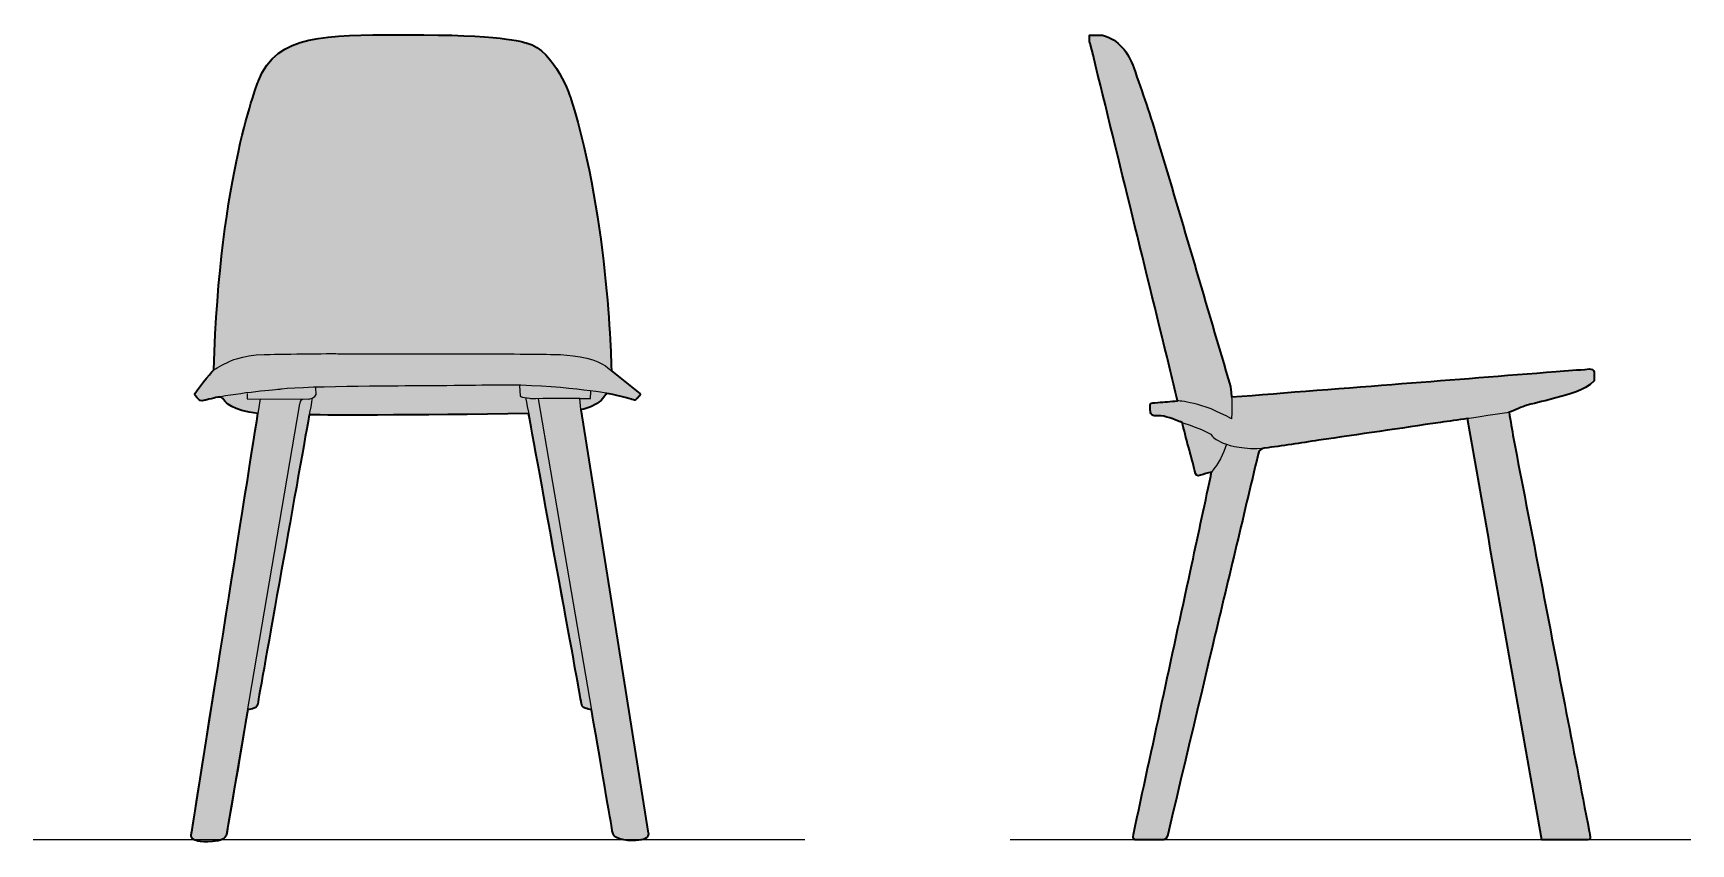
# Model space of a CAD drawing. Header units: millimetres. Extents: x 0 to 1642, y -3 to 1840.
# Drawn here: x 0 to 1642, y 1037 to 1840 of the extents above; entities that cross this region are included whole.
import ezdxf

# ---------------------------------------------------------------- set-up
doc = ezdxf.new("R2010")
doc.units = ezdxf.units.MM
doc.layers.add('Blocks', color=7, linetype='Continuous')
doc.layers.add('Blocks$Fill', color=7, linetype='Continuous', true_color=0xffffff)
for name, color, linetype, lineweight, true_color in [('Blocks$Inner', 7, 'Continuous', 25, 0x007f00), ('Blocks$Outline', 7, 'Continuous', 35, 0xff3f3f), ('Groud', 7, 'Continuous', 25, 0x243775)]:
    doc.layers.add(name, color=color, linetype=linetype, lineweight=lineweight, true_color=true_color)

# ---------------------------------------------------------------- blocks, each defined once
blk = doc.blocks.new('Nerd Chair Front')
at = {"layer": 'Blocks$Fill'}
blk.add_hatch(color=256, dxfattribs=at).paths.add_polyline_path([(601, 441.8), (601, 441.8), (601, 441.8), (601, 441.8), (601, 441.7), (601, 441.7), (601.1, 441.7), (601.1, 441.7), (601.1, 441.7), (601.1, 441.7), (601.1, 441.7), (601.1, 441.7), (601.1, 441.7), (601.1, 441.7), (601.1, 441.7), (601.2, 441.7), (601.2, 441.6), (601.2, 441.6), (601.2, 441.6), (601.2, 441.6), (601.2, 441.6), (601.2, 441.6), (601.2, 441.6), (601.2, 441.6), (601.2, 441.6), (601.2, 441.5), (601.3, 441.5), (601.3, 441.5), (601.3, 441.5), (601.3, 441.5), (601.3, 441.5), (601.3, 441.5), (601.3, 441.4), (601.3, 441.4), (601.3, 441.4), (601.3, 441.4), (601.3, 441.4), (601.3, 441.3), (601.3, 441.3), (601.3, 441.3), (601.3, 441.3), (601.4, 441.3), (601.4, 441.2), (601.4, 441.2), (601.4, 441.2), (601.4, 441.2), (601.4, 441.1), (601.4, 441.1), (601.4, 441.1), (601.4, 441.1), (601.4, 441), (601.4, 441), (601.4, 441), (601.4, 440.9), (601.4, 440.9), (601.4, 440.9), (601.3, 440.9), (601.3, 440.8), (601.3, 440.8), (601.3, 440.8), (601.3, 440.7), (601.3, 440.7), (601.3, 440.6), (601.3, 440.6), (601.3, 440.5), (601.2, 440.4), (601.2, 440.3), (601.2, 440.3), (601.1, 440.2), (601.1, 440.1), (601, 440), (601, 439.9), (600.9, 439.8), (600.8, 439.7), (600.8, 439.6), (600.7, 439.4), (600.6, 439.3), (600.4, 439.1), (600.2, 438.8), (600, 438.6), (599.7, 438.3), (599.4, 438), (599.1, 437.6), (598.7, 437.3), (598.7, 437.3), (598.7, 437.2), (598.5, 437.1), (598.2, 436.8), (598, 436.7), (597.9, 436.5), (597.7, 436.4), (597.5, 436.2), (597.2, 436), (597.1, 436), (597, 435.9), (596.9, 435.8), (596.8, 435.8), (596.7, 435.7), (596.6, 435.6), (596.4, 435.6), (596.4, 435.5), (596.3, 435.5), (596.3, 435.5), (596.2, 435.5), (596.2, 435.5), (596.1, 435.4), (596.1, 435.4), (596.1, 435.4), (596.1, 435.4), (596.1, 435.4), (596.1, 435.4), (596.1, 435.4), (596.1, 435.4), (596.1, 435.4), (596.1, 435.4), (596.1, 435.4), (596.1, 435.4), (596.1, 435.4), (596.1, 435.4), (596.1, 435.4), (596.1, 435.4), (596.1, 435.4), (596.1, 435.4), (596.1, 435.4), (596.1, 435.4), (596.1, 435.4), (596.1, 435.4), (596.1, 435.4), (596.1, 435.4), (596.1, 435.4), (596.1, 435.4), (596.1, 435.4), (596.1, 435.4), (596.1, 435.4), (596.1, 435.4), (596.1, 435.4), (596.1, 435.4), (596.1, 435.4), (596.1, 435.4), (596.1, 435.4), (596, 435.4), (596, 435.4), (596, 435.4), (596, 435.4), (596, 435.4), (596, 435.4), (596, 435.4), (595.9, 435.4), (595.9, 435.4), (595.9, 435.4), (595.9, 435.4), (595.8, 435.4), (595.7, 435.4), (595.7, 435.4), (595.6, 435.4), (595.5, 435.4), (595.3, 435.5), (595.1, 435.5), (594.8, 435.6), (594.5, 435.7), (594.1, 435.8), (593.2, 436.1), (593.2, 436.1), (590, 437), (582.5, 439), (578.2, 440.1), (574.1, 441), (572.2, 441.4), (571.3, 441.5), (570.5, 441.7), (569.8, 441.8), (569.1, 441.8), (568.7, 441.8), (568.4, 441.9), (568.2, 441.9), (567.9, 441.9), (567.9, 441.9), (567.7, 441.6), (567.2, 440.8), (566.9, 440.2), (566.5, 439.6), (566, 438.9), (565.4, 438.2), (564.8, 437.4), (564.1, 436.6), (563.7, 436.2), (563.4, 435.8), (563, 435.4), (562.6, 435), (562.2, 434.7), (561.8, 434.3), (561.3, 433.9), (560.9, 433.6), (560.4, 433.2), (560, 432.9), (559.7, 432.8), (559.5, 432.6), (559.3, 432.5), (559, 432.3), (559, 432.3), (558.6, 432.1), (557.6, 431.5), (555.9, 430.6), (554.9, 430.1), (553.8, 429.6), (552.6, 429), (551.3, 428.5), (550, 428), (548.6, 427.5), (547.9, 427.2), (547.2, 427), (546.4, 426.8), (545.7, 426.6), (545, 426.4), (544.2, 426.3), (543.5, 426.1), (542.7, 426), (542.7, 426), (609.4, 6.6), (609.4, 6.6), (609.4, 6.6), (609.4, 6.6), (609.4, 6.5), (609.4, 6.4), (609.4, 6.3), (609.4, 6.2), (609.4, 6.1), (609.4, 6.1), (609.5, 6), (609.5, 5.9), (609.5, 5.8), (609.4, 5.7), (609.4, 5.6), (609.4, 5.5), (609.4, 5.4), (609.4, 5.3), (609.4, 5.2), (609.4, 5.1), (609.3, 5), (609.3, 4.8), (609.3, 4.7), (609.3, 4.6), (609.2, 4.5), (609.2, 4.3), (609.1, 4.2), (609.1, 4.1), (609, 3.9), (608.9, 3.8), (608.9, 3.7), (608.8, 3.5), (608.7, 3.4), (608.6, 3.3), (608.5, 3.1), (608.4, 3), (608.3, 2.8), (608.2, 2.7), (608, 2.6), (607.9, 2.4), (607.7, 2.3), (607.6, 2.1), (607.4, 2), (607.2, 1.9), (607.1, 1.7), (606.9, 1.6), (606.7, 1.5), (606.5, 1.4), (606.2, 1.2), (606, 1.1), (605.8, 1), (605.5, 0.9), (605.2, 0.8), (605, 0.7), (604.7, 0.6), (604.4, 0.5), (604.1, 0.4), (603.7, 0.3), (603.4, 0.2), (603.1, 0.1), (602.7, 0), (602.7, 0), (602, -0.1), (600, -0.3), (598.6, -0.4), (597, -0.5), (595.3, -0.6), (593.4, -0.6), (591.3, -0.6), (590.3, -0.5), (589.3, -0.5), (588.2, -0.4), (587.1, -0.2), (586.1, -0.1), (585, 0.1), (584, 0.3), (582.9, 0.5), (582.4, 0.7), (581.9, 0.8), (581.4, 1), (580.9, 1.1), (580.4, 1.3), (579.9, 1.5), (579.4, 1.7), (579, 1.9), (578.5, 2.1), (578, 2.3), (577.6, 2.5), (577.2, 2.8), (577.2, 2.8), (577.2, 2.8), (577.1, 2.8), (577.1, 2.8), (577, 2.8), (577, 2.9), (576.9, 2.9), (576.8, 3), (576.7, 3.1), (576.6, 3.1), (576.5, 3.2), (576.3, 3.3), (576.2, 3.5), (576.1, 3.6), (575.9, 3.7), (575.8, 3.9), (575.6, 4.1), (575.6, 4.2), (575.5, 4.3), (575.4, 4.4), (575.3, 4.5), (575.3, 4.6), (575.2, 4.7), (575.1, 4.8), (575, 4.9), (575, 5), (574.9, 5.2), (574.8, 5.3), (574.8, 5.4), (574.7, 5.6), (574.6, 5.7), (574.6, 5.9), (574.5, 6), (574.4, 6.2), (574.4, 6.3), (574.3, 6.5), (574.2, 6.7), (574.2, 6.8), (574.1, 7), (574.1, 7.2), (574, 7.4), (574, 7.6), (573.9, 7.8), (573.9, 8), (573.9, 8.2), (573.8, 8.4), (573.8, 8.7), (573.8, 8.9), (573.7, 9.1), (573.7, 9.1), (553.1, 129.1), (553, 129.1), (553, 129.1), (552.9, 129.1), (552.8, 129.1), (552.6, 129.1), (552.5, 129.1), (552.3, 129.1), (552.1, 129.1), (551.7, 129.2), (550.8, 129.4), (549.9, 129.5), (548.4, 129.9), (547.8, 130.1), (547.6, 130.1), (547.4, 130.2), (547.2, 130.2), (547, 130.3), (546.9, 130.3), (546.7, 130.4), (546.5, 130.5), (546.4, 130.5), (546.2, 130.6), (546.1, 130.7), (545.9, 130.7), (545.8, 130.8), (545.7, 130.9), (545.5, 131), (545.4, 131.1), (545.3, 131.1), (545.2, 131.2), (545.1, 131.3), (545, 131.4), (544.9, 131.5), (544.8, 131.5), (544.7, 131.6), (544.6, 131.7), (544.5, 131.8), (544.5, 131.9), (544.4, 132), (544.3, 132.1), (544.2, 132.1), (544.2, 132.2), (544.1, 132.3), (544.1, 132.4), (544, 132.5), (543.9, 132.6), (543.9, 132.6), (543.8, 132.7), (543.8, 132.8), (543.8, 132.9), (543.7, 133), (543.7, 133), (543.7, 133.1), (543.6, 133.2), (543.6, 133.2), (543.6, 133.3), (543.5, 133.4), (543.5, 133.5), (543.5, 133.6), (543.4, 133.7), (543.4, 133.8), (543.4, 133.9), (543.4, 134), (543.4, 134), (543.4, 134.1), (543.4, 134.1), (543.4, 134.1), (543.4, 134.1), (490.8, 422.1), (341.1, 420.7), (292, 420.6), (278.3, 420.7), (274.7, 420.7), (273.8, 420.7), (273.5, 420.7), (273.5, 420.7), (273.5, 420.7), (273.5, 420.7), (222.3, 134), (222.3, 134), (222.3, 134), (222.3, 134), (222.3, 133.9), (222.3, 133.9), (222.3, 133.8), (222.3, 133.7), (222.2, 133.6), (222.2, 133.5), (222.2, 133.4), (222.1, 133.3), (222.1, 133.2), (222.1, 133.1), (222, 133), (222, 132.9), (222, 132.9), (221.9, 132.8), (221.9, 132.7), (221.8, 132.6), (221.8, 132.5), (221.7, 132.5), (221.7, 132.4), (221.6, 132.3), (221.6, 132.2), (221.5, 132.1), (221.5, 132), (221.4, 132), (221.3, 131.9), (221.3, 131.8), (221.2, 131.7), (221.1, 131.6), (221, 131.5), (220.9, 131.5), (220.8, 131.4), (220.7, 131.3), (220.6, 131.2), (220.5, 131.1), (220.4, 131), (220.3, 131), (220.2, 130.9), (220.1, 130.8), (220, 130.7), (219.8, 130.7), (219.7, 130.6), (219.6, 130.5), (219.4, 130.5), (219.3, 130.4), (219.1, 130.3), (219, 130.3), (218.8, 130.2), (218.6, 130.1), (218.5, 130.1), (218.3, 130), (218.1, 130), (218.1, 130), (217.4, 129.8), (215.8, 129.4), (214.8, 129.2), (214.4, 129.1), (214, 129.1), (213.8, 129.1), (213.6, 129), (213.4, 129), (213.3, 129), (213.2, 129), (213.1, 129), (213.1, 129), (213, 129), (212.9, 129), (212.9, 129), (212.9, 129), (212.8, 129), (212.8, 129), (212.8, 129), (212.8, 129), (212.7, 129), (212.7, 129), (212.7, 129.1), (191.7, 5.8), (191.7, 5.7), (191.7, 5.5), (191.6, 5.4), (191.6, 5.3), (191.6, 5.2), (191.6, 5), (191.5, 4.9), (191.5, 4.8), (191.4, 4.7), (191.4, 4.6), (191.4, 4.4), (191.3, 4.3), (191.3, 4.2), (191.2, 4.1), (191.2, 4), (191.1, 3.9), (191, 3.8), (191, 3.7), (190.9, 3.6), (190.9, 3.5), (190.8, 3.4), (190.7, 3.3), (190.7, 3.2), (190.6, 3.1), (190.5, 3), (190.5, 2.9), (190.3, 2.7), (190.2, 2.5), (190, 2.4), (189.8, 2.2), (189.7, 2), (189.5, 1.9), (189.3, 1.7), (189.1, 1.6), (188.9, 1.5), (188.8, 1.3), (188.6, 1.2), (188.4, 1.1), (188.2, 1), (188, 0.8), (187.8, 0.7), (187.6, 0.6), (187.4, 0.5), (187, 0.3), (186.6, 0.2), (186.2, 0), (185.9, -0.1), (185.5, -0.3), (185.1, -0.4), (184.8, -0.5), (184.5, -0.6), (184.2, -0.6), (183.7, -0.7), (183.3, -0.8), (183, -0.9), (182.9, -0.9), (181.6, -1.1), (180.2, -1.4), (178.9, -1.6), (177.7, -1.7), (176.5, -1.8), (175.3, -1.9), (174.2, -2), (173.1, -2), (172, -2), (171, -2), (170, -2), (169.1, -2), (168.2, -1.9), (167.4, -1.8), (166.6, -1.7), (165.8, -1.6), (165.1, -1.5), (164.5, -1.4), (163.9, -1.3), (163.3, -1.1), (162.7, -1), (162.3, -0.9), (161.8, -0.7), (161.4, -0.6), (161.1, -0.5), (160.8, -0.4), (160.3, -0.2), (160, -0.1), (159.9, -0.1), (159.7, 0), (159.5, 0.1), (159.3, 0.2), (159.1, 0.3), (158.9, 0.4), (158.7, 0.5), (158.6, 0.6), (158.4, 0.7), (158.2, 0.8), (158.2, 0.9), (158.1, 0.9), (158, 1), (158, 1.1), (157.9, 1.1), (157.8, 1.2), (157.8, 1.2), (157.7, 1.3), (157.7, 1.3), (157.6, 1.4), (157.5, 1.5), (157.5, 1.5), (157.4, 1.6), (157.4, 1.6), (157.3, 1.7), (157.3, 1.8), (157.3, 1.8), (157.2, 1.9), (157.2, 2), (157.1, 2), (157.1, 2.1), (157.1, 2.1), (157, 2.2), (157, 2.3), (156.9, 2.3), (156.9, 2.4), (156.9, 2.5), (156.8, 2.7), (156.8, 2.8), (156.7, 2.9), (156.7, 3), (156.6, 3.2), (156.6, 3.3), (156.6, 3.4), (156.6, 3.5), (156.5, 3.7), (156.5, 3.8), (156.5, 3.9), (156.5, 4), (156.5, 4.1), (156.5, 4.2), (156.5, 4.3), (156.5, 4.5), (156.5, 4.6), (156.5, 4.7), (156.5, 4.8), (156.5, 4.9), (156.5, 5), (156.6, 5.1), (156.6, 5.3), (156.6, 5.5), (156.6, 5.6), (156.7, 5.7), (156.7, 5.8), (156.7, 5.9), (156.8, 6), (156.8, 6), (156.8, 6), (156.8, 6), (222.7, 422.2), (220.4, 422.4), (218.1, 422.7), (216, 423), (214, 423.3), (212.1, 423.7), (210.2, 424.1), (208.5, 424.5), (206.9, 425), (205.3, 425.4), (203.8, 425.9), (202.5, 426.4), (201.2, 426.9), (200, 427.4), (198.8, 428), (197.8, 428.5), (196.8, 429), (195.9, 429.5), (195.1, 430), (194.3, 430.5), (193.6, 431), (193, 431.5), (192.4, 431.9), (192, 432.3), (191.5, 432.7), (191.1, 433), (190.8, 433.3), (190.6, 433.6), (190.3, 433.8), (190.2, 434), (190.1, 434.2), (190, 434.2), (190, 434.3), (188.8, 435.6), (187.7, 436.8), (186.8, 438), (186.8, 438), (186.8, 438), (186.8, 438), (186.8, 438.1), (186.8, 438.1), (186.7, 438.1), (186.7, 438.1), (186.7, 438.1), (186.7, 438.1), (186.7, 438.1), (186.7, 438.1), (186.7, 438.1), (186.7, 438.1), (186.7, 438.1), (186.7, 438.1), (186.6, 438.1), (186.6, 438.2), (186.6, 438.2), (186.5, 438.2), (186.4, 438.2), (186.4, 438.2), (186.3, 438.3), (186.2, 438.3), (186.2, 438.3), (186.1, 438.3), (186, 438.4), (185.9, 438.4), (185.8, 438.4), (185.6, 438.4), (185.5, 438.4), (185.4, 438.4), (185.2, 438.4), (185.1, 438.5), (184.9, 438.5), (184.7, 438.5), (184.6, 438.4), (184.4, 438.4), (184.2, 438.4), (183.9, 438.4), (183.7, 438.4), (183.7, 438.4), (183.6, 438.4), (183.4, 438.3), (182.8, 438.2), (170.1, 435.2), (169.9, 435.1), (169.7, 435.1), (169.5, 435), (169.3, 435), (169.1, 434.9), (169, 434.9), (168.8, 434.9), (168.6, 434.9), (168.4, 434.8), (168.3, 434.8), (168.1, 434.8), (167.9, 434.8), (167.8, 434.8), (167.6, 434.8), (167.5, 434.8), (167.3, 434.8), (167.2, 434.8), (167.1, 434.8), (166.9, 434.8), (166.8, 434.8), (166.7, 434.8), (166.6, 434.8), (166.4, 434.9), (166.3, 434.9), (166.2, 434.9), (166.1, 434.9), (166, 435), (165.9, 435), (165.8, 435), (165.7, 435.1), (165.6, 435.1), (165.5, 435.1), (165.4, 435.2), (165.3, 435.2), (165.2, 435.2), (165.2, 435.3), (165.1, 435.3), (165, 435.4), (165, 435.4), (164.9, 435.4), (164.8, 435.5), (164.8, 435.5), (164.7, 435.6), (164.7, 435.6), (164.6, 435.6), (164.6, 435.7), (164.5, 435.7), (164.5, 435.7), (164.4, 435.8), (164.3, 435.9), (164.3, 435.9), (164.2, 436), (164.2, 436), (164.2, 436), (164.2, 436.1), (164.1, 436.1), (164.1, 436.1), (162.1, 438), (161.9, 438.2), (161.6, 438.5), (161.4, 438.7), (161.2, 439), (161.1, 439.1), (161.1, 439.2), (161, 439.3), (160.9, 439.4), (160.8, 439.5), (160.8, 439.6), (160.7, 439.7), (160.7, 439.8), (160.6, 439.9), (160.6, 440), (160.5, 440.1), (160.5, 440.2), (160.4, 440.3), (160.4, 440.4), (160.4, 440.5), (160.3, 440.6), (160.3, 440.6), (160.3, 440.7), (160.3, 440.8), (160.3, 440.9), (160.2, 440.9), (160.2, 441), (160.2, 441.1), (160.2, 441.1), (160.2, 441.2), (160.2, 441.3), (160.2, 441.3), (160.2, 441.4), (160.2, 441.4), (160.2, 441.5), (160.2, 441.5), (160.2, 441.6), (160.2, 441.6), (160.2, 441.7), (160.2, 441.7), (160.3, 441.8), (160.3, 441.8), (160.3, 441.9), (160.3, 441.9), (160.3, 441.9), (160.3, 442), (160.3, 442), (160.3, 442), (160.3, 442), (160.4, 442.1), (160.4, 442.1), (160.4, 442.1), (160.4, 442.1), (160.4, 442.1), (160.4, 442.1), (160.4, 442.2), (160.4, 442.2), (160.4, 442.2), (160.4, 442.2), (160.4, 442.2), (160.4, 442.2), (161.6, 443.9), (162.9, 445.7), (165.7, 449.5), (171.8, 457.1), (178.9, 465.4), (180.3, 500.5), (182.5, 533.3), (185.1, 563.7), (188.3, 591.8), (191.8, 617.5), (195.5, 641), (199.4, 662.2), (203.3, 681), (207.1, 697.7), (210.8, 712), (214.2, 724.1), (217.2, 734), (219.7, 741.7), (221.6, 747.1), (223.2, 751.2), (223.3, 751.5), (224.2, 753.7), (225.1, 755.8), (226, 757.8), (227, 759.8), (228, 761.7), (228.6, 762.6), (229.1, 763.5), (229.7, 764.4), (230.3, 765.3), (230.9, 766.1), (231.5, 767), (232.1, 767.8), (232.7, 768.6), (233.3, 769.4), (234, 770.2), (234.6, 770.9), (235.3, 771.7), (236, 772.4), (236.7, 773.2), (237.4, 773.9), (238.1, 774.6), (238.8, 775.2), (239.6, 775.9), (240.3, 776.6), (241.1, 777.2), (241.9, 777.8), (242.7, 778.4), (244.3, 779.6), (245.9, 780.7), (247.6, 781.8), (249.3, 782.8), (251.1, 783.8), (252.9, 784.8), (254.8, 785.6), (256.7, 786.5), (258.6, 787.3), (260.6, 788), (262.6, 788.8), (264.6, 789.4), (266.7, 790.1), (268.9, 790.7), (271, 791.2), (273.2, 791.8), (277.8, 792.7), (282.5, 793.5), (287.3, 794.2), (292.2, 794.8), (297.3, 795.3), (302.5, 795.7), (313.3, 796.3), (361.2, 797), (361.2, 797), (386.9, 796.9), (414.8, 796.5), (437.5, 795.6), (455.3, 794.3), (462.6, 793.6), (468.8, 792.8), (474.1, 792.1), (478.5, 791.4), (482, 790.7), (484.8, 790.1), (486.9, 789.5), (488.2, 789.1), (488.7, 789), (489, 788.9), (489.3, 788.8), (489.3, 788.8), (489.9, 788.6), (490.6, 788.4), (491.2, 788.3), (491.8, 788), (492.5, 787.8), (493.1, 787.6), (493.7, 787.3), (494.3, 787.1), (494.9, 786.8), (495.5, 786.5), (496.1, 786.2), (496.7, 785.9), (497.3, 785.5), (497.9, 785.2), (498.5, 784.9), (499.1, 784.5), (500.2, 783.7), (501.3, 782.9), (502.5, 782.1), (503.6, 781.2), (504.6, 780.3), (505.7, 779.3), (506.7, 778.4), (507.7, 777.3), (508.7, 776.3), (509.7, 775.2), (510.7, 774.1), (511.6, 773), (512.5, 771.9), (513.4, 770.8), (515.2, 768.4), (516.9, 766), (518.5, 763.6), (520, 761.2), (521.4, 758.7), (522.7, 756.3), (524, 754), (526.3, 749.4), (528.3, 745.2), (529.9, 741.4), (531.2, 738.2), (532.1, 735.8), (532.8, 733.7), (536.3, 722.2), (539.5, 710.5), (545.5, 686.9), (550.7, 663.3), (555.2, 639.9), (559, 616.9), (562.2, 594.6), (567.1, 553), (570.2, 517.3), (571.9, 489.2), (572.8, 464.5), (572.8, 464.4), (572.8, 464.4), (572.8, 464.4), (572.8, 464.4), (572.8, 464.4), (573.1, 464.2), (574, 463.5), (577.2, 460.9), (586.9, 453.1), (596.6, 445.3), (599.8, 442.7), (600.7, 442), (600.9, 441.8), (601, 441.8), (601, 441.8), (601, 441.8)], flags=0)
at = {"layer": 'Blocks$Inner'}
blk.add_line((542.7, 426), (541.4, 437.1), dxfattribs=at)
blk.add_lwpolyline([(541.4, 437.1), (552.1, 436.9), (552.5, 443.8)], dxfattribs=at)
for points in [[(361.2, 797), (293, 796.6), (240.8, 798.6), (223.3, 751.5)], [(386.9, 796.9), (386.9, 796.9), (361.2, 797), (361.2, 797)], [(489.3, 788.8), (489.3, 788.8), (468.9, 796.9), (386.9, 796.9)], [(532.8, 733.7), (532.8, 733.7), (516.9, 782), (489.3, 788.8)], [(223.3, 751.5), (223.3, 751.5), (184.7, 659), (178.9, 465.4)], [(572.8, 464.4), (572.8, 464.4), (571, 611), (532.8, 733.7)], [(193.7, 473.3), (193.7, 473.3), (205.9, 480), (229, 480.6)], [(229, 480.6), (229, 480.6), (291.7, 481.6), (299.9, 481.4)], [(299.9, 481.4), (308.1, 481.2), (357.9, 481.2), (363.5, 481.2)], [(363.5, 481.2), (369.2, 481.2), (439.9, 481.2), (439.9, 481.2)], [(439.9, 481.2), (439.9, 481.2), (500.2, 481), (505.8, 480.8)], [(178.9, 465.4), (178.9, 465.4), (166.2, 451), (160.4, 442.2)], [(178.9, 465.4), (178.9, 465.4), (189, 471.2), (193.7, 473.3)], [(601, 441.8), (601, 441.8), (572.8, 464.4), (572.8, 464.4)], [(245.9, 446.2), (245.9, 446.2), (210.8, 443.2), (185.9, 438.7)], [(378.6, 449.4), (378.6, 449.4), (272.1, 449.4), (245.9, 446.2)], [(280.3, 440.9), (280.3, 440.9), (280, 447.7), (280, 447.7)], [(461.2, 450.3), (461.2, 450.3), (390.5, 449.4), (378.6, 449.4)], [(570.7, 441.8), (570.7, 441.8), (521.5, 450.7), (461.2, 450.3)], [(482.9, 439.6), (482.9, 439.6), (482.2, 449.5), (482.2, 449.5)], [(225, 436.7), (225, 436.7), (156.8, 6), (156.8, 6)], [(160.4, 442.2), (160.4, 442.2), (159.3, 440.8), (162.1, 438)], [(162.1, 438), (162.1, 438), (164.1, 436.1), (164.1, 436.1)], [(164.1, 436.1), (164.1, 436.1), (165.8, 433.9), (170.1, 435.2)], [(186.8, 438), (186.8, 438), (188.3, 436.1), (190, 434.3)], [(190, 434.3), (190, 434.3), (197.3, 424.3), (222.7, 422.2)], [(191.7, 5.8), (191.7, 5.8), (264.3, 431.8), (264.3, 431.8)], [(211.9, 441.8), (211.9, 441.8), (211.9, 436.6), (211.9, 436.6)], [(211.9, 436.6), (211.9, 436.6), (272.8, 436.4), (272.8, 436.4)], [(276.4, 437.2), (275.8, 433.6), (222.3, 134), (222.3, 134)], [(264.3, 431.8), (264.3, 431.8), (265, 436.3), (267, 436.3)], [(272.8, 436.4), (272.8, 436.4), (280.3, 437.7), (280.3, 440.9)], [(485.1, 438), (485.1, 438), (482.9, 438.2), (482.9, 439.6)], [(493, 436.7), (493, 436.7), (486.2, 437.8), (485.1, 438)], [(488, 437.5), (488.7, 434), (543.4, 134.1), (543.4, 134.1)], [(541.4, 437.1), (541.4, 437.1), (503, 436.9), (493, 436.7)], [(500.2, 436.5), (500.2, 436.5), (573.7, 9.1), (573.7, 9.1)], [(542.7, 426), (550.6, 427.1), (559, 432.3), (559, 432.3)], [(559, 432.3), (564.2, 435.2), (567.9, 441.9), (567.9, 441.9)], [(567.9, 441.9), (573.2, 442), (593.2, 436.1), (593.2, 436.1)], [(593.2, 436.1), (595.9, 435.2), (596.1, 435.4), (596.1, 435.4)], [(596.1, 435.4), (597.3, 435.8), (598.7, 437.3), (598.7, 437.3)], [(598.7, 437.3), (602.7, 441), (601, 441.8), (601, 441.8)], [(273.5, 420.7), (273.5, 420.7), (381.3, 420.1), (490.8, 422.1)], [(609.4, 6.6), (609.4, 6.6), (542.7, 426), (542.7, 426)], [(222.3, 134), (222.3, 134), (222.1, 131), (218.1, 130)], [(543.4, 134.1), (543.4, 134.1), (543.6, 131.1), (547.8, 130.1)], [(218.1, 130), (218.1, 130), (213.6, 128.8), (212.7, 129.1)], [(547.8, 130.1), (547.8, 130.1), (551.7, 129), (553.1, 129.1)], [(156.8, 6), (156.8, 6), (155.1, 1.8), (159.9, -0.1)], [(182.9, -0.9), (182.9, -0.9), (190.9, 0.1), (191.7, 5.8)], [(573.7, 9.1), (574.2, 4.1), (577.2, 2.8), (577.2, 2.8)], [(577.2, 2.8), (586.3, -2.6), (602.7, 0), (602.7, 0)], [(602.7, 0), (610.6, 1.7), (609.4, 6.6), (609.4, 6.6)], [(159.9, -0.1), (159.9, -0.1), (168.1, -3.9), (182.9, -0.9)]]:
    blk.add_open_spline(points, degree=3, dxfattribs=at)
for points, knots in [([(505.8, 480.8), (511.5, 480.6), (530.5, 481.2), (548.5, 477), (565, 473.1), (572.8, 464.4), (572.8, 464.4)], [6, 6, 6, 6, 7, 7, 7, 8, 8, 8, 8]), ([(170.1, 435.2), (170.1, 435.2), (182.6, 438.3), (183.7, 438.4), (186.2, 438.7), (186.8, 438), (186.8, 438)], [2, 2, 2, 2, 3, 3, 3, 4, 4, 4, 4])]:
    blk.add_open_spline(points, degree=3, knots=knots, dxfattribs=at)
at = {"layer": 'Blocks$Outline'}
for points, knots in [([(222.7, 422.2), (197.3, 424.3), (190, 434.3), (190, 434.3), (188.3, 436.1), (186.8, 438), (186.8, 438), (186.8, 438), (186.2, 438.7), (183.7, 438.4), (182.6, 438.3), (170.1, 435.2), (170.1, 435.2), (165.8, 433.9), (164.1, 436.1), (164.1, 436.1), (164.1, 436.1), (162.1, 438), (162.1, 438), (159.3, 440.8), (160.4, 442.2), (160.4, 442.2), (166.2, 451), (178.9, 465.4), (178.9, 465.4), (184.7, 659), (223.3, 751.5), (223.3, 751.5), (240.8, 798.6), (293, 796.6), (361.2, 797), (361.2, 797), (386.9, 796.9), (386.9, 796.9), (468.9, 796.9), (489.3, 788.8), (489.3, 788.8), (516.9, 782), (532.8, 733.7), (532.8, 733.7), (571, 611), (572.8, 464.4), (572.8, 464.4)], [-14, -14, -14, -14, -13, -13, -13, -12, -12, -12, -11, -11, -11, -10, -10, -10, -9, -9, -9, -8, -8, -8, -7, -7, -7, -6, -6, -6, -5, -5, -5, -4, -4, -4, -3, -3, -3, -2, -2, -2, -1, -1, -1, 0, 0, 0, 0]), ([(601, 441.8), (601, 441.8), (602.7, 441), (598.7, 437.3), (598.7, 437.3), (597.3, 435.8), (596.1, 435.4), (596.1, 435.4), (595.9, 435.2), (593.2, 436.1), (593.2, 436.1), (573.2, 442), (567.9, 441.9), (567.9, 441.9), (564.2, 435.2), (559, 432.3), (559, 432.3), (550.6, 427.1), (542.7, 426), (542.7, 426), (609.4, 6.6), (609.4, 6.6), (609.4, 6.6), (610.6, 1.7), (602.7, 0), (602.7, 0), (586.3, -2.6), (577.2, 2.8), (577.2, 2.8), (574.2, 4.1), (573.7, 9.1), (573.7, 9.1), (564.8, 61.2), (553.1, 129.1)], [0, 0, 0, 0, 1, 1, 1, 2, 2, 2, 3, 3, 3, 4, 4, 4, 5, 5, 5, 6, 6, 6, 7, 7, 7, 8, 8, 8, 9, 9, 9, 10, 10, 10, 10.349205, 10.349205, 10.349205, 10.349205]), ([(212.7, 129.1), (200.9, 59.6), (191.7, 5.8), (191.7, 5.8), (190.9, 0.1), (182.9, -0.9), (182.9, -0.9), (168.1, -3.9), (159.9, -0.1), (159.9, -0.1), (155.1, 1.8), (156.8, 6), (156.8, 6), (156.8, 6), (210.8, 347.1), (222.7, 422.2)], [-4.355505, -4.355505, -4.355505, -4.355505, -4, -4, -4, -3, -3, -3, -2, -2, -2, -1, -1, -1, -0.110075, -0.110075, -0.110075, -0.110075]), ([(273.5, 420.7), (262.2, 357.5), (222.3, 134), (222.3, 134), (222.3, 134), (222.1, 131), (218.1, 130), (218.1, 130), (213.6, 128.8), (212.7, 129.1)], [0.136393, 0.136393, 0.136393, 0.136393, 1, 1, 1, 2, 2, 2, 3.111679, 3.111679, 3.111679, 3.111679]), ([(553.1, 129.1), (551.7, 129), (547.8, 130.1), (547.8, 130.1), (543.6, 131.1), (543.4, 134.1), (543.4, 134.1), (543.4, 134.1), (502.1, 360.4), (490.8, 422.1)], [-3.022526, -3.022526, -3.022526, -3.022526, -2, -2, -2, -1, -1, -1, -0.131324, -0.131324, -0.131324, -0.131324])]:
    blk.add_open_spline(points, degree=3, knots=knots, dxfattribs=at)
for points in [[(572.8, 464.4), (572.8, 464.4), (601, 441.8), (601, 441.8)], [(490.8, 422.1), (381.3, 420.1), (273.5, 420.7), (273.5, 420.7)]]:
    blk.add_open_spline(points, degree=3, dxfattribs=at)
blk = doc.blocks.new('Nerd Chair SIde')
at = {"layer": 'Blocks$Fill'}
blk.add_hatch(color=256, dxfattribs=at).paths.add_polyline_path([(166.9, 414.4), (166.9, 414.4), (166.9, 414.4), (166.9, 414.4), (166.9, 414.4), (166.9, 414.4), (164.2, 415.6), (161.4, 416.7), (160, 417.3), (158.5, 417.8), (157, 418.2), (155.5, 418.7), (154.8, 418.9), (154, 419.1), (153.2, 419.2), (152.5, 419.4), (151.7, 419.5), (150.9, 419.6), (150.1, 419.7), (149.3, 419.8), (148.5, 419.9), (147.7, 419.9), (146.9, 419.9), (146.1, 419.9), (145.2, 419.9), (144.4, 419.9), (143.6, 419.8), (142.7, 419.7), (142.7, 419.7), (142.7, 419.7), (142.7, 419.7), (142.7, 419.7), (142.6, 419.7), (142.6, 419.7), (142.6, 419.7), (142.5, 419.7), (142.5, 419.7), (142.5, 419.7), (142.5, 419.7), (142.4, 419.7), (142.4, 419.7), (142.4, 419.7), (142.3, 419.7), (142.3, 419.7), (142.3, 419.8), (142.2, 419.8), (142.2, 419.8), (142.1, 419.8), (142.1, 419.8), (142, 419.9), (141.9, 419.9), (141.9, 419.9), (141.8, 420), (141.7, 420), (141.7, 420), (141.6, 420.1), (141.5, 420.1), (141.4, 420.2), (141.3, 420.3), (141.2, 420.4), (141, 420.5), (140.9, 420.6), (140.7, 420.8), (140.6, 420.9), (140.4, 421), (140.3, 421.2), (140.2, 421.3), (140.1, 421.4), (139.9, 421.6), (139.8, 421.7), (139.7, 421.9), (139.7, 422), (139.6, 422), (139.6, 422.1), (139.5, 422.2), (139.5, 422.3), (139.4, 422.3), (139.4, 422.4), (139.4, 422.5), (139.3, 422.5), (139.3, 422.6), (139.3, 422.7), (139.3, 422.8), (139.2, 422.8), (139.2, 422.8), (139.2, 422.9), (139.2, 422.9), (139.2, 422.9), (139.2, 423), (139.2, 423), (139.2, 423), (139.2, 423), (139.2, 423.1), (139.2, 423.1), (139.2, 423.1), (138.9, 426.7), (138.8, 428.1), (138.7, 429.2), (138.7, 429.7), (138.7, 429.9), (138.7, 430.1), (138.8, 430.3), (138.8, 430.5), (138.8, 430.7), (138.8, 430.8), (138.8, 430.9), (138.8, 431), (138.8, 431), (138.9, 431.1), (138.9, 431.2), (138.9, 431.2), (138.9, 431.3), (138.9, 431.4), (139, 431.4), (139, 431.5), (139, 431.5), (139, 431.6), (139, 431.6), (139, 431.6), (139.1, 431.7), (139.1, 431.7), (139.1, 431.7), (139.1, 431.7), (139.1, 431.8), (139.1, 431.8), (139.2, 431.8), (139.2, 431.8), (139.2, 431.9), (139.2, 431.9), (139.2, 431.9), (139.2, 431.9), (139.3, 431.9), (139.3, 432), (139.3, 432), (139.3, 432), (139.3, 432), (139.4, 432), (139.4, 432.1), (139.4, 432.1), (139.4, 432.1), (139.5, 432.1), (139.5, 432.1), (139.5, 432.2), (139.5, 432.2), (139.6, 432.2), (139.6, 432.2), (139.6, 432.2), (139.7, 432.3), (139.7, 432.3), (139.8, 432.3), (139.9, 432.3), (139.9, 432.4), (140, 432.4), (140.1, 432.4), (140.1, 432.4), (140.2, 432.5), (140.3, 432.5), (140.4, 432.5), (140.5, 432.5), (140.7, 432.6), (140.9, 432.6), (141.1, 432.6), (141.5, 432.7), (145, 432.9), (146.5, 433), (148.9, 433.3), (156.1, 433.7), (166, 434.7), (158, 467.9), (79.8, 787.3), (79.7, 787.5), (79.6, 787.9), (79.5, 788.3), (78.8, 790.1), (78.8, 796.8), (91.5, 796.8), (92.3, 796.6), (93.1, 796.3), (93.8, 796.1), (94.5, 795.8), (95.3, 795.6), (96, 795.3), (96.7, 795), (97.4, 794.7), (98.1, 794.4), (98.7, 794.1), (99.4, 793.7), (100, 793.4), (100.7, 793), (101.3, 792.7), (101.9, 792.3), (102.6, 791.9), (103.2, 791.5), (103.8, 791.1), (104.4, 790.7), (104.9, 790.3), (105.5, 789.9), (106.1, 789.4), (106.6, 789), (107.2, 788.5), (108.2, 787.6), (109.2, 786.6), (110.2, 785.6), (111.2, 784.5), (112.1, 783.5), (113, 782.4), (113.9, 781.2), (114.7, 780.1), (115.5, 778.9), (116.3, 777.7), (117, 776.4), (117.8, 775.1), (118.5, 773.8), (119.1, 772.5), (119.8, 771.2), (120.4, 769.8), (121, 768.5), (121.6, 767.1), (122.6, 764.2), (135.1, 728.2), (146.6, 691.8), (218.4, 448.9), (218.4, 448.9), (218.4, 448.9), (218.4, 448.9), (218.4, 448.9), (218.4, 448.9), (218.4, 448.9), (218.4, 448.9), (218.4, 448.9), (218.5, 448.1), (218.8, 446.1), (219.2, 442.8), (219.5, 438.5), (388.3, 451.7), (540.9, 463.7), (573.6, 466.2), (573.9, 466.2), (574.1, 466.2), (574.4, 466.2), (574.6, 466.2), (574.8, 466.2), (574.9, 466.2), (575, 466.2), (575.1, 466.2), (575.3, 466.2), (575.4, 466.2), (575.5, 466.2), (575.6, 466.1), (575.7, 466.1), (575.8, 466.1), (575.9, 466.1), (575.9, 466), (576, 466), (576.1, 466), (576.2, 465.9), (576.3, 465.9), (576.4, 465.9), (576.5, 465.8), (576.6, 465.8), (576.7, 465.8), (576.7, 465.7), (576.8, 465.7), (576.9, 465.6), (577, 465.6), (577, 465.5), (577.1, 465.5), (577.2, 465.4), (577.3, 465.3), (577.3, 465.3), (577.4, 465.2), (577.5, 465.1), (577.5, 465.1), (577.6, 465), (577.7, 464.9), (577.7, 464.9), (577.8, 464.8), (577.9, 464.7), (577.9, 464.6), (578, 464.6), (578, 464.5), (578.1, 464.4), (578.1, 464.3), (578.2, 464.2), (578.2, 464.1), (578.3, 464), (578.4, 463.8), (578.5, 463.6), (578.6, 463.4), (578.7, 463.2), (578.8, 463), (578.8, 454.4), (577.8, 453.5), (576.7, 452.6), (575.7, 451.7), (574.6, 450.9), (573.5, 450.1), (572.4, 449.3), (571.3, 448.6), (570.2, 447.9), (569, 447.3), (567.9, 446.7), (566.7, 446.1), (565.5, 445.5), (564.3, 445), (563.1, 444.5), (560.7, 443.5), (558.3, 442.7), (555.8, 441.8), (540.7, 437.5), (537.2, 436.5), (515.9, 431.2), (512.4, 430.3), (511.3, 429.9), (510.2, 429.6), (508, 428.8), (505.8, 428), (494.4, 423.3), (498.8, 397.5), (573.8, 8.4), (573.8, 8.3), (573.9, 7.7), (574, 7.6), (574.5, 5.1), (574.6, 4.1), (574.7, 3.6), (574.7, 3.2), (574.7, 3), (574.7, 2.8), (574.8, 2.6), (574.8, 2.5), (574.8, 2.3), (574.7, 2.2), (574.7, 2.1), (574.7, 2.1), (574.7, 2), (574.7, 1.9), (574.7, 1.9), (574.7, 1.8), (574.7, 1.7), (574.7, 1.7), (574.7, 1.6), (574.6, 1.5), (574.6, 1.5), (574.6, 1.4), (574.6, 1.4), (574.6, 1.3), (574.5, 1.2), (574.5, 1.2), (574.5, 1.2), (574.5, 1.2), (574.5, 1.1), (574.5, 1.1), (574.5, 1.1), (574.4, 1.1), (574.4, 1), (574.4, 1), (574.4, 1), (574.4, 1), (574.4, 1), (574.3, 0.9), (574.3, 0.9), (574.3, 0.9), (574.3, 0.9), (574.3, 0.8), (574.2, 0.8), (574.2, 0.8), (574.2, 0.8), (574.2, 0.8), (574.2, 0.7), (574.1, 0.7), (574.1, 0.7), (574.1, 0.7), (574.1, 0.7), (574, 0.6), (574, 0.6), (573.9, 0.6), (573.9, 0.5), (573.8, 0.5), (573.8, 0.5), (573.7, 0.5), (573.6, 0.4), (573.6, 0.4), (573.5, 0.4), (573.4, 0.4), (573.4, 0.3), (573.3, 0.3), (573.2, 0.3), (573.2, 0.3), (573, 0.2), (572.9, 0.2), (572.7, 0.2), (572.5, 0.1), (572.3, 0.1), (571.9, 0.1), (571.5, 0.1), (570.5, 0), (526.9, 0), (453.1, 417.1), (426.5, 413.3), (305.6, 395.6), (251.9, 387.7), (251.6, 387.7), (251.2, 387.6), (250.9, 387.6), (250.6, 387.5), (250.3, 387.4), (250.2, 387.4), (250, 387.3), (249.9, 387.3), (249.8, 387.2), (249.6, 387.2), (249.5, 387.1), (249.4, 387.1), (249.3, 387), (249.1, 387), (249, 386.9), (248.9, 386.9), (248.8, 386.8), (248.7, 386.7), (248.6, 386.7), (248.5, 386.6), (248.4, 386.5), (248.3, 386.4), (248.2, 386.4), (248.1, 386.3), (248, 386.2), (247.9, 386.1), (247.8, 386), (247.7, 385.9), (247.6, 385.9), (247.5, 385.8), (247.4, 385.7), (247.4, 385.6), (247.3, 385.5), (247.2, 385.4), (247.1, 385.3), (247.1, 385.1), (247, 385), (246.9, 384.9), (246.9, 384.8), (246.8, 384.7), (246.7, 384.6), (246.7, 384.4), (246.6, 384.3), (246.5, 384.1), (246.4, 383.8), (246.3, 383.5), (246.2, 383.2), (246.1, 382.9), (246, 382.6), (245.9, 382.2), (245.8, 381.9), (200.2, 190.3), (156.3, 5.1), (156.2, 4.7), (156.1, 4.4), (156, 4.1), (155.9, 3.7), (155.8, 3.4), (155.7, 3.1), (155.6, 2.9), (155.5, 2.7), (155.5, 2.6), (155.4, 2.5), (155.4, 2.4), (155.3, 2.2), (155.2, 2.1), (155.2, 2), (155.1, 1.9), (155, 1.8), (154.9, 1.7), (154.9, 1.6), (154.8, 1.5), (154.7, 1.4), (154.6, 1.3), (154.5, 1.2), (154.5, 1.1), (154.4, 1), (154.3, 1), (154.2, 0.9), (154.1, 0.8), (154, 0.7), (153.9, 0.7), (153.8, 0.6), (153.7, 0.5), (153.6, 0.5), (153.5, 0.4), (153.3, 0.4), (153.2, 0.3), (153.1, 0.3), (153, 0.2), (152.9, 0.2), (152.7, 0.2), (152.6, 0.1), (152.5, 0.1), (152.3, 0.1), (152.2, 0), (152.1, 0), (151.9, 0), (151.8, 0), (151.6, -0.1), (151.5, -0.1), (151.3, -0.1), (151, -0.1), (150.7, -0.1), (150.3, -0.1), (149.9, -0.1), (144, 0.1), (125.9, 0), (125.5, 0), (125.2, 0), (124.9, 0), (124.6, 0), (124.5, 0), (124.4, 0.1), (124.2, 0.1), (124.1, 0.1), (124, 0.1), (123.9, 0.2), (123.7, 0.2), (123.6, 0.2), (123.5, 0.3), (123.4, 0.3), (123.3, 0.3), (123.3, 0.4), (123.2, 0.4), (123.2, 0.4), (123.1, 0.4), (123.1, 0.5), (123, 0.5), (123, 0.5), (122.9, 0.5), (122.9, 0.6), (122.9, 0.6), (122.8, 0.6), (122.8, 0.6), (122.7, 0.7), (122.7, 0.7), (122.7, 0.7), (122.6, 0.8), (122.6, 0.8), (122.6, 0.8), (122.5, 0.9), (122.5, 0.9), (122.5, 0.9), (122.4, 1), (122.4, 1), (122.4, 1.1), (122.3, 1.1), (122.3, 1.1), (122.3, 1.2), (122.3, 1.2), (122.2, 1.3), (122.2, 1.3), (122.2, 1.4), (122.2, 1.4), (122.1, 1.4), (122.1, 1.5), (122.1, 1.5), (122.1, 1.6), (122.1, 1.6), (122, 1.7), (122, 1.7), (122, 1.8), (122, 1.8), (122, 1.9), (122, 2), (122, 2), (121.9, 2.1), (121.9, 2.2), (121.9, 2.4), (121.9, 2.5), (121.9, 2.6), (121.9, 2.8), (121.9, 2.9), (121.9, 3), (121.9, 3.2), (121.9, 3.3), (121.9, 3.5), (121.9, 3.8), (122, 4.1), (122, 4.5), (122.1, 4.9), (122.2, 5.3), (178.8, 266.7), (199, 360.2), (199, 360.5), (199.1, 361), (199.2, 361.5), (199.5, 364.2), (193.9, 362.7), (191.3, 361.9), (190, 361.5), (188.7, 361), (188.5, 361), (188.3, 360.9), (188.2, 360.8), (188, 360.8), (187.9, 360.8), (187.7, 360.7), (187.5, 360.7), (187.4, 360.7), (187.3, 360.6), (187.1, 360.6), (187, 360.6), (186.8, 360.6), (186.7, 360.6), (186.6, 360.6), (186.5, 360.6), (186.4, 360.6), (186.3, 360.6), (186.3, 360.6), (186.2, 360.6), (186.2, 360.6), (186.1, 360.6), (186, 360.6), (186, 360.6), (185.9, 360.7), (185.9, 360.7), (185.8, 360.7), (185.8, 360.7), (185.7, 360.7), (185.7, 360.7), (185.6, 360.7), (185.6, 360.8), (185.5, 360.8), (185.5, 360.8), (185.4, 360.8), (185.4, 360.8), (185.3, 360.9), (185.3, 360.9), (185.2, 360.9), (185.2, 360.9), (185.1, 361), (185.1, 361), (185.1, 361), (185, 361.1), (185, 361.1), (184.9, 361.1), (184.9, 361.1), (184.8, 361.2), (184.8, 361.2), (184.8, 361.2), (184.7, 361.3), (184.7, 361.3), (184.7, 361.4), (184.6, 361.4), (184.5, 361.5), (184.5, 361.5), (184.4, 361.6), (184.3, 361.7), (184.3, 361.8), (184.2, 361.9), (184.2, 362), (184.1, 362.1), (184, 362.2), (184, 362.3), (183.9, 362.4), (183.9, 362.5), (183.8, 362.6), (183.8, 362.8), (183.7, 363), (183.6, 363.2), (183.5, 363.5), (183.4, 363.8), (183.3, 364), (183.2, 364.3), (183.1, 364.9), (170.6, 413.2), (166.9, 414.4), (166.9, 414.4), (166.9, 414.4), (166.9, 414.4), (166.9, 414.4), (166.9, 414.4), (166.9, 414.4)], flags=0)
at = {"layer": 'Blocks$Inner'}
for points in [[(78.8, 790.1), (78.8, 792.4), (78.8, 794.6), (78.8, 796.8)], [(78.8, 796.8), (83, 796.8), (87.3, 796.8), (91.5, 796.8)], [(79.8, 787.1), (79.6, 788.1), (79.1, 789.1), (78.8, 790.1)], [(91.5, 796.8), (108, 792.2), (117.1, 779.6), (122.6, 764.2)], [(158, 467.9), (132, 574.3), (105.9, 680.7), (79.8, 787.1)], [(122.6, 764.2), (131.2, 740.3), (139.4, 716.2), (146.6, 691.8)], [(146.6, 691.8), (170.8, 610.9), (194.5, 529.9), (218.4, 448.9)], [(166, 434.7), (163.3, 445.9), (160.7, 456.9), (158, 467.9)], [(573.6, 466.2), (576.4, 466.5), (577.9, 465.5), (578.8, 463)], [(578.8, 463), (578.8, 460.1), (578.8, 457.3), (578.8, 454.4)], [(218.4, 448.9), (218.4, 448.8), (220.9, 434.7), (219.3, 416.7)], [(219.5, 438.5), (272.3, 442.7), (335.5, 447.6), (388.3, 451.7)], [(578.8, 454.4), (568, 444), (554.1, 441.4), (540.7, 437.5)], [(146.5, 433), (137.5, 432.1), (138.4, 434.2), (139.2, 423.1)], [(156.1, 433.7), (152.9, 433.5), (149.7, 433.4), (146.5, 433)], [(166, 434.7), (162.4, 434.4), (159.3, 434), (156.1, 433.7)], [(219.3, 416.7), (191.2, 433.5), (166, 434.7), (166, 434.7)], [(139.2, 423.1), (139.3, 421.9), (141.6, 419.6), (142.7, 419.7)], [(142.7, 419.7), (151.8, 420.9), (159.7, 417.5), (166.9, 414.4)], [(166.9, 414.4), (166.9, 414.4), (200, 404), (200.4, 399.7)], [(183.1, 364.9), (179.7, 379.3), (174, 398.8), (170.6, 413.2)], [(494.4, 423.3), (493.1, 422.8), (453.1, 417.1), (453.1, 417.1)], [(526.9, 0), (502.3, 139), (477.7, 277.8), (453.1, 417.1)], [(200.4, 399.7), (200.4, 399.7), (212.1, 385.6), (251.9, 387.7)], [(305.6, 395.6), (287.7, 392.9), (269.8, 390.2), (251.9, 387.7)], [(214.5, 391.7), (211.4, 382), (206.6, 372.4), (199.5, 364.2)], [(245.8, 381.9), (230.7, 318), (215.4, 254.2), (200.2, 190.3)], [(251.9, 387.7), (248.2, 387.2), (246.7, 385.6), (245.8, 381.9)], [(188.7, 361), (184.9, 359.6), (183.9, 361.7), (183.1, 364.9)], [(199.5, 364.2), (195.6, 363.1), (192.1, 362.3), (188.7, 361)], [(200.2, 190.3), (185.6, 128.6), (170.9, 66.8), (156.3, 5.1)], [(156.3, 5.1), (155.4, 1.2), (153.9, -0.3), (149.9, -0.1)]]:
    blk.add_open_spline(points, degree=3, dxfattribs=at)
for points, knots in [([(388.3, 451.7), (439.1, 455.7), (490, 459.7), (540.9, 463.7), (551.8, 464.6), (562.7, 465.2), (573.6, 466.2)], [1, 1, 1, 1, 2, 2, 2, 3, 3, 3, 3]), ([(540.7, 437.5), (531.4, 434.7), (521.8, 433), (512.4, 430.3), (506.5, 428.5), (500.9, 425.9), (494.4, 423.3)], [6, 6, 6, 6, 7, 7, 7, 8, 8, 8, 8]), ([(453.1, 417.1), (443.6, 415.7), (435.1, 414.6), (426.5, 413.3), (386.2, 407.4), (345.9, 401.5), (305.6, 395.6)], [9, 9, 9, 9, 10, 10, 10, 11, 11, 11, 11]), ([(494.4, 423.3), (495.8, 414.8), (497.2, 406.1), (498.8, 397.5), (515.7, 309.6), (532.7, 221.8), (549.6, 133.9), (557.7, 92.1), (565.7, 50.3), (573.8, 8.5), (573.8, 8.2), (573.9, 7.9), (574, 7.6), (575.5, 0), (575.5, 0), (568.1, 0), (554.5, 0), (541, 0), (526.9, 0)], [8, 8, 8, 8, 9, 9, 9, 10, 10, 10, 11, 11, 11, 12, 12, 12, 13, 13, 13, 14, 14, 14, 14]), ([(122.2, 5.3), (141.1, 92.4), (159.9, 179.5), (178.8, 266.7), (185.5, 297.8), (192.2, 328.9), (198.9, 360), (199.2, 361.3), (199.3, 362.7), (199.5, 364.2)], [18, 18, 18, 18, 19, 19, 19, 20, 20, 20, 21, 21, 21, 21]), ([(149.9, -0.1), (142.1, 0.2), (134.1, 0.1), (126.2, 0), (122.4, -0.1), (121.3, 1), (122.2, 5.3)], [16, 16, 16, 16, 17, 17, 17, 18, 18, 18, 18])]:
    blk.add_open_spline(points, degree=3, knots=knots, dxfattribs=at)
at = {"layer": 'Blocks$Outline'}
for points, knots in [([(166.9, 414.4), (166.9, 414.4), (159.7, 417.5), (151.8, 420.9), (142.7, 419.7), (141.6, 419.6), (139.3, 421.9), (139.2, 423.1), (138.4, 434.2), (137.5, 432.1), (146.5, 433), (149.7, 433.4), (152.9, 433.5), (156.1, 433.7), (159.3, 434), (162.4, 434.4), (166, 434.7), (163.3, 445.9), (160.7, 456.9), (158, 467.9), (132, 574.3), (105.9, 680.7), (79.8, 787.1), (79.6, 788.1), (79.1, 789.1), (78.8, 790.1), (78.8, 792.4), (78.8, 794.6), (78.8, 796.8), (83, 796.8), (87.3, 796.8), (91.5, 796.8), (108, 792.2), (117.1, 779.6), (122.6, 764.2), (131.2, 740.3), (139.4, 716.2), (146.6, 691.8), (170.8, 610.9), (194.5, 529.9), (218.4, 448.9)], [0.000094, 0.000094, 0.000094, 0.000094, 0.000187, 1, 1, 1, 2, 2, 2, 3, 3, 3, 4, 4, 4, 5, 5, 5, 6, 6, 6, 7, 7, 7, 8, 8, 8, 9, 9, 9, 10, 10, 10, 11, 11, 11, 12, 12, 12, 12.995166, 12.995166, 12.995166, 12.995166]), ([(219.5, 438.5), (272.3, 442.7), (335.5, 447.6), (388.3, 451.7), (439.1, 455.7), (490, 459.7), (540.9, 463.7), (551.8, 464.6), (562.7, 465.2), (573.6, 466.2), (576.4, 466.5), (577.9, 465.5), (578.8, 463), (578.8, 460.1), (578.8, 457.3), (578.8, 454.4), (568, 444), (554.1, 441.4), (540.7, 437.5), (531.4, 434.7), (521.8, 433), (512.4, 430.3), (506.5, 428.5), (500.9, 425.9), (494.4, 423.3), (495.8, 414.8), (497.2, 406.1), (498.8, 397.5), (515.7, 309.6), (532.7, 221.8), (549.6, 133.9), (557.7, 92.1), (565.7, 50.3), (573.8, 8.5), (573.8, 8.2), (573.9, 7.9), (574, 7.6), (575.5, 0), (575.5, 0), (568.1, 0), (554.5, 0), (541, 0), (526.9, 0), (502.3, 139), (477.7, 277.8), (453.1, 417.1), (443.6, 415.7), (435.1, 414.6), (426.5, 413.3), (386.2, 407.4), (345.9, 401.5), (305.6, 395.6), (287.7, 392.9), (269.8, 390.2), (251.9, 387.7), (248.2, 387.2), (246.7, 385.6), (245.8, 381.9), (230.7, 318), (215.4, 254.2), (200.2, 190.3), (185.6, 128.6), (170.9, 66.8), (156.3, 5.1), (155.4, 1.2), (153.9, -0.3), (149.9, -0.1), (142.1, 0.2), (134.1, 0.1), (126.2, 0), (122.4, -0.1), (121.3, 1), (122.2, 5.3), (141.1, 92.4), (159.9, 179.5), (178.8, 266.7), (185.5, 297.8), (192.2, 328.9), (198.9, 360), (199.2, 361.3), (199.3, 362.7), (199.5, 364.2), (195.6, 363.1), (192.1, 362.3), (188.7, 361), (184.9, 359.6), (183.9, 361.7), (183.1, 364.9), (179.7, 379.3), (174, 398.8), (170.6, 413.2)], [-0.001983, -0.001983, -0.001983, -0.001983, 1, 1, 1, 2, 2, 2, 3, 3, 3, 4, 4, 4, 5, 5, 5, 6, 6, 6, 7, 7, 7, 8, 8, 8, 9, 9, 9, 10, 10, 10, 11, 11, 11, 12, 12, 12, 13, 13, 13, 14, 14, 14, 15, 15, 15, 16, 16, 16, 17, 17, 17, 18, 18, 18, 19, 19, 19, 20, 20, 20, 21, 21, 21, 22, 22, 22, 23, 23, 23, 24, 24, 24, 25, 25, 25, 26, 26, 26, 27, 27, 27, 28, 28, 28, 29, 29, 29, 30, 30, 30, 30]), ([(218.4, 448.9), (218.4, 448.9), (218.4, 448.8), (219.1, 444.9), (219.5, 438.5), (219.5, 438.5)], [0.0008505, 0.0008505, 0.0008505, 0.0008505, 0.0012001, 0.5282485, 0.5282487, 0.5282487, 0.5282487, 0.5282487]), ([(170.6, 413.2), (168.4, 414), (167, 414.4), (166.9, 414.4), (166.9, 414.4)], [-0.2066975, -0.2066975, -0.2066975, -0.2066975, -0.0065205, -0.0046154, -0.0046154, -0.0046154, -0.0046154])]:
    blk.add_open_spline(points, degree=3, knots=knots, dxfattribs=at)

msp = doc.modelspace()

# ---------------------------------------------------------------- linework, layer by layer
at = {"layer": 'Groud'}
for points in [[(764.3, 1041), (0, 1041)], [(1642.2, 1041), (967.7, 1041)]]:
    msp.add_lwpolyline(points, dxfattribs=at)

# ---------------------------------------------------------------- block references
at = {"layer": 'Blocks'}
for name, p in [('Nerd Chair Front', (0, 1041)), ('Nerd Chair SIde', (967.7, 1041))]:
    msp.add_blockref(name, p, dxfattribs=at)

doc.saveas('drawing.dxf')
